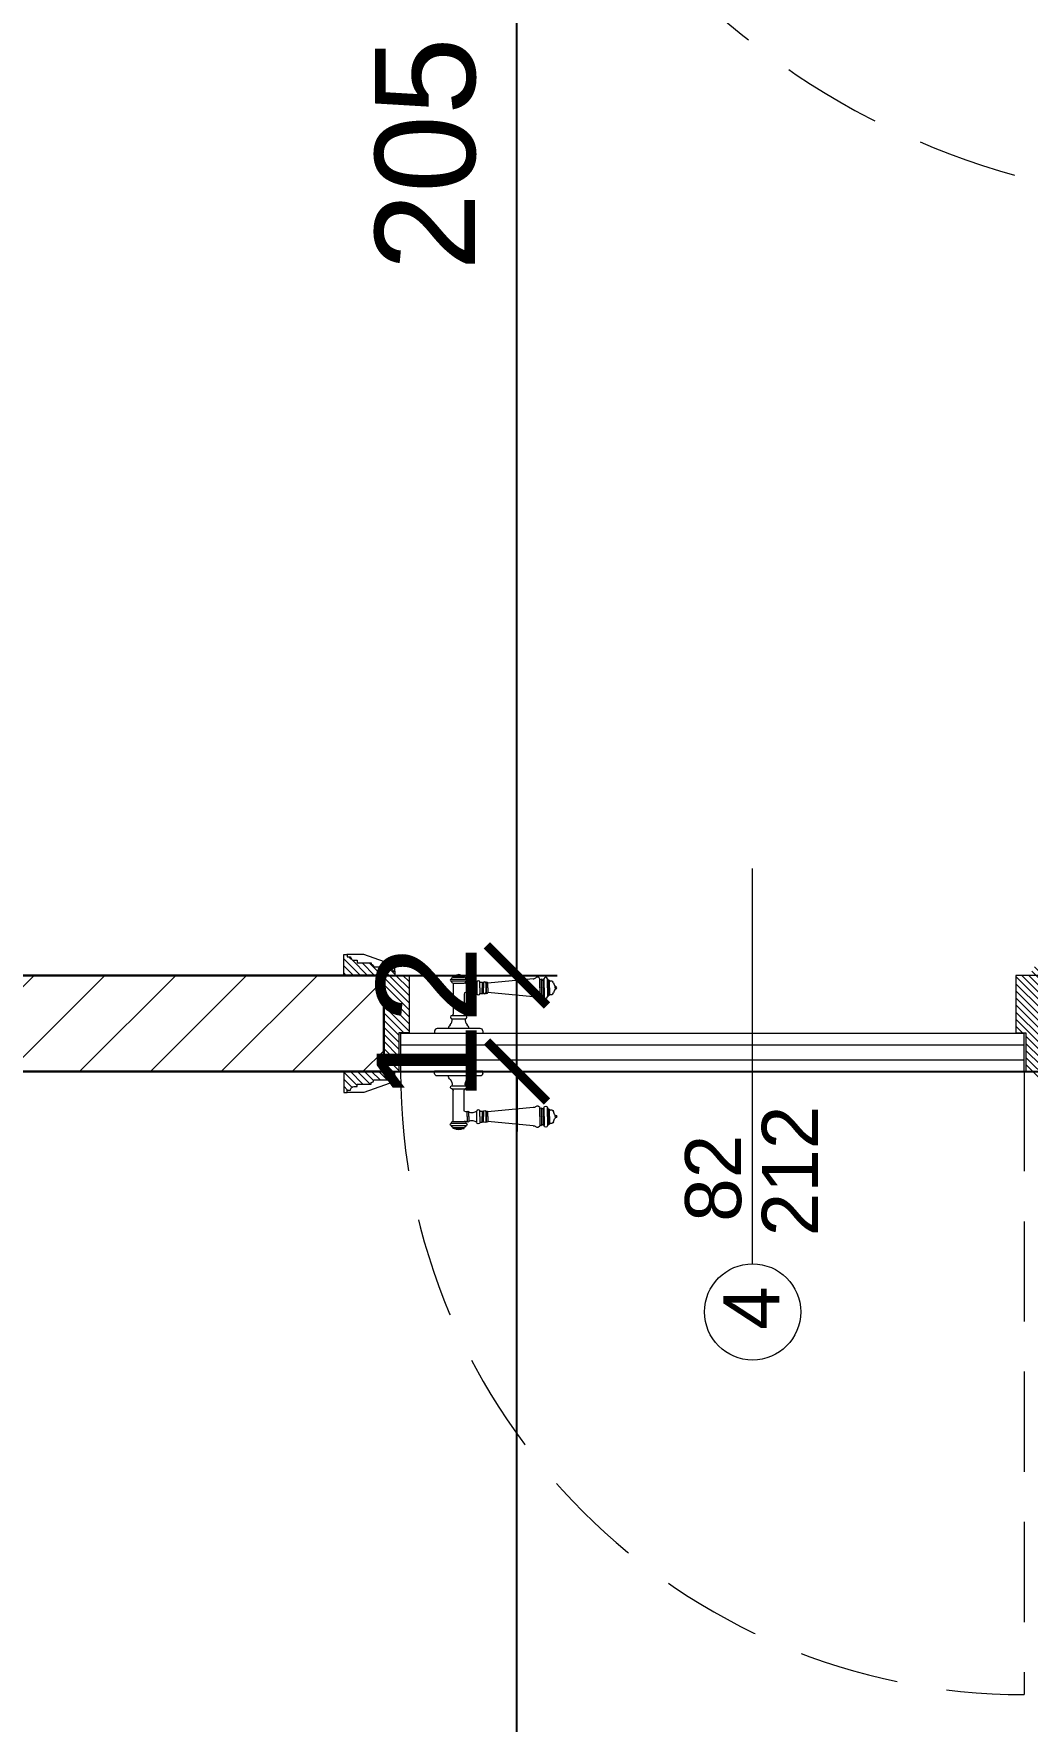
# Model space of a CAD drawing. Header units: centimetres. Extents: x 111832 to 117233, y -55119 to -48329.
# Drawn here: x 113323.7 to 113447.6, y -51585.4 to -51374.9 of the extents above; entities that cross this region are included whole.
import ezdxf

# ---------------------------------------------------------------- set-up
doc = ezdxf.new("R2010")
doc.units = ezdxf.units.CM
doc.header["$LTSCALE"] = 50
doc.header["$MEASUREMENT"] = 0
doc.linetypes.add('CACHE', pattern=[0.375, 0.25, -0.125])
doc.layers.get('0').update_dxf_attribs({"color": 8})
doc.layers.add('COTE 50ème', color=1, linetype='Continuous')
for name, color, linetype, lineweight in [('door', 44, 'Continuous', 5), ('MACONNERIE COUPE', 7, 'Continuous', 30), ('MACONNERIE HACHURE', 253, 'Continuous', 13)]:
    doc.layers.add(name, color=color, linetype=linetype, lineweight=lineweight)
doc.layers.add('FMULT', color=150, linetype='Continuous', plot=False)
doc.styles.add('GENERATED_STYLE_1', font='arial.ttf')
doc.styles.add('RS_TXT_50', font='arial.ttf', dxfattribs={"height": 12.5})
doc.dimstyles.new('RS_50CM_LINEAIRE', dxfattribs={"dimscale": 5, "dimtxt": 12.5, "dimasz": 1.5, "dimexe": 1, "dimexo": 2.5, "dimgap": 1, "dimtad": 1, "dimdec": 1, "dimrnd": 0.5, "dimdsep": 46, "dimtxsty": 'RS_TXT_50', "dimblk1": 'ARCHTICK', "dimblk2": 'ARCHTICK', "dimsah": 1, "dimcen": 2.5, "dimdle": 1, "dimclrt": 4, "dimadec": 0, "dimazin": 2, "dimtfac": 1, "dimtdec": 1, "dimtix": 1, "dimtmove": 2, "dimatfit": 3, "dimfxl": 1, "dimtolj": 1, "dimtzin": 0, "dimarcsym": 0})

# ---------------------------------------------------------------- blocks, each defined once
blk = doc.blocks.new('_ArchTick')
at = {"color": 0, "linetype": 'ByBlock', "const_width": 0.15}
blk.add_lwpolyline([(-0.5, -0.5), (0.5, 0.5)], dxfattribs=at)
blk = doc.blocks.new('*D927')
at = {"layer": 'COTE 50ème', "color": 0, "lineweight": -2, "ltscale": 0.5, "transparency": 16777216}
for p, q in [((112450.11, -50327.36), (112450.11, -52042.36)), ((113381.87, -50332.36), (112445.11, -50332.36)), ((112611.87, -52037.36), (112445.11, -52037.36))]:
    blk.add_line(p, q, dxfattribs=at)
at = {"layer": 'Defpoints', "color": 0, "ltscale": 0.5, "transparency": 16777216}
for p in [(113394.37, -50332.36), (112450.11, -52037.36), (112624.37, -52037.36)]:
    blk.add_point(p, dxfattribs=at)
at = {"layer": 'COTE 50ème', "color": 0, "lineweight": -2, "ltscale": 0.5, "transparency": 16777216, "xscale": 7.5, "yscale": 7.5, "zscale": 7.5}
for p, rotation in [((112450.11, -50332.36), 90), ((112450.11, -52037.36), 270)]:
    blk.add_blockref('_ArchTick', p, dxfattribs=dict(at, rotation=rotation))
at = {"layer": 'COTE 50ème', "color": 4, "ltscale": 0.5, "transparency": 16777216, "insert": (112438.72, -51184.86), "char_height": 12.5, "attachment_point": 5, "rotation": 90, "style": 'RS_TXT_50'}
blk.add_mtext('\\A1;1705', dxfattribs=at)
blk = doc.blocks.new('*D959')
at = {"layer": 'COTE 50ème', "color": 0, "lineweight": -2, "ltscale": 0.5, "transparency": 16777216}
for p, q in [((113383.98, -51791.36), (113383.98, -51499.36)), ((113362.97, -51504.36), (113388.98, -51504.36)), ((113393.87, -51786.36), (113378.98, -51786.36))]:
    blk.add_line(p, q, dxfattribs=at)
at = {"layer": 'Defpoints', "color": 0, "ltscale": 0.5, "transparency": 16777216}
for p in [(113350.47, -51504.36), (113383.98, -51504.36), (113406.37, -51786.36)]:
    blk.add_point(p, dxfattribs=at)
at = {"layer": 'COTE 50ème', "color": 0, "lineweight": -2, "ltscale": 0.5, "transparency": 16777216, "xscale": 7.5, "yscale": 7.5, "zscale": 7.5}
for p, rotation in [((113383.98, -51504.36), 90), ((113383.98, -51786.36), 270)]:
    blk.add_blockref('_ArchTick', p, dxfattribs=dict(at, rotation=rotation))
at = {"layer": 'COTE 50ème', "color": 4, "ltscale": 0.5, "transparency": 16777216, "insert": (113372.6, -51645.36), "char_height": 12.5, "attachment_point": 5, "rotation": 90, "style": 'RS_TXT_50'}
blk.add_mtext('\\A1;282', dxfattribs=at)
blk = doc.blocks.new('*D960')
at = {"layer": 'COTE 50ème', "color": 0, "lineweight": -2, "ltscale": 0.5, "transparency": 16777216}
for p, q in [((113383.98, -51492.36), (113383.98, -51484.86)), ((113363.51, -51492.36), (113388.98, -51492.36)), ((113383.98, -51504.36), (113383.98, -51492.36)), ((113362.97, -51504.36), (113388.98, -51504.36)), ((113383.98, -51504.36), (113383.98, -51511.86))]:
    blk.add_line(p, q, dxfattribs=at)
at = {"layer": 'Defpoints', "color": 0, "ltscale": 0.5, "transparency": 16777216}
for p in [(113351.01, -51492.36), (113383.98, -51492.36), (113350.47, -51504.36)]:
    blk.add_point(p, dxfattribs=at)
at = {"layer": 'COTE 50ème', "color": 0, "lineweight": -2, "ltscale": 0.5, "transparency": 16777216, "xscale": 7.5, "yscale": 7.5, "zscale": 7.5}
for p, rotation in [((113383.98, -51492.36), 270), ((113383.98, -51504.36), 90)]:
    blk.add_blockref('_ArchTick', p, dxfattribs=dict(at, rotation=rotation))
at = {"layer": 'COTE 50ème', "color": 4, "ltscale": 0.5, "transparency": 16777216, "insert": (113372.71, -51498.36), "char_height": 12.5, "attachment_point": 5, "rotation": 90, "style": 'RS_TXT_50'}
blk.add_mtext('\\A1;12', dxfattribs=at)
blk = doc.blocks.new('*D961')
at = {"layer": 'COTE 50ème', "color": 0, "lineweight": -2, "ltscale": 0.5, "transparency": 16777216}
for p, q in [((113383.98, -51497.36), (113383.98, -51282.36)), ((113363.51, -51287.36), (113388.98, -51287.36)), ((113363.51, -51492.36), (113388.98, -51492.36))]:
    blk.add_line(p, q, dxfattribs=at)
at = {"layer": 'Defpoints', "color": 0, "ltscale": 0.5, "transparency": 16777216}
for p in [(113351.01, -51287.36), (113383.98, -51287.36), (113351.01, -51492.36)]:
    blk.add_point(p, dxfattribs=at)
at = {"layer": 'COTE 50ème', "color": 0, "lineweight": -2, "ltscale": 0.5, "transparency": 16777216, "xscale": 7.5, "yscale": 7.5, "zscale": 7.5}
for p, rotation in [((113383.98, -51287.36), 90), ((113383.98, -51492.36), 270)]:
    blk.add_blockref('_ArchTick', p, dxfattribs=dict(at, rotation=rotation))
at = {"layer": 'COTE 50ème', "color": 4, "ltscale": 0.5, "transparency": 16777216, "insert": (113372.6, -51389.86), "char_height": 12.5, "attachment_point": 5, "rotation": 90, "style": 'RS_TXT_50'}
blk.add_mtext('\\A1;205', dxfattribs=at)
blk = doc.blocks.new('door900')
at = {"color": 0}
for p, q in [((-9.3, 67.7), (9.3, 67.7)), ((9.3, 65.2), (-9.3, 65.2)), ((-6.8, 71.5), (-6.8, 70.2)), ((-5.5, 71.5), (-6.8, 71.5)), ((-6.8, 70.2), (6.8, 70.2)), ((-5.5, 71.5), (5.5, 71.5)), ((5.5, 71.5), (6.8, 71.5)), ((6.8, 71.5), (6.8, 70.2)), ((22.5, 63.8), (22.5, 49.8)), ((26.5, 56.8), (26.5, 63.8)), ((26.5, 63.8), (29.1, 63.8)), ((26.5, 63.8), (29.1, 63.8)), ((29.1, 63.8), (29.1, 62.8)), ((92.8, 68.1), (36.2, 62.8)), ((101.2, 67.3), (103.2, 68)), ((101.2, 56.8), (101.2, 67.3)), ((103.2, 68), (103.2, 67.7)), ((103.2, 56.8), (103.2, 68)), ((106.5, 68), (105.5, 67.3)), ((105.5, 56.8), (105.5, 67.3)), ((106.5, 56.8), (106.5, 68)), ((110.7, 68), (111.8, 67.3)), ((110.7, 56.8), (110.7, 68)), ((111.8, 56.8), (111.8, 67.3)), ((111.8, 66.2), (113.3, 66.2)), ((113.3, 56.8), (113.3, 66.2)), ((-6.8, 62.7), (-6.8, 24)), ((-6.8, 62.7), (6.8, 62.7)), ((8.7, 62.7), (6.8, 62.7)), ((6.8, 49.1), (6.8, 24)), ((8.7, 50.9), (8.7, 50.9)), ((10.5, 56.8), (10.5, 62.5)), ((10.5, 56.8), (10.5, 51.1)), ((12.7, 56.8), (12.7, 62.5)), ((12.7, 56.8), (12.7, 51.1)), ((26.5, 56.8), (26.5, 49.8)), ((26.5, 49.8), (29.1, 49.8)), ((26.5, 49.8), (29.1, 49.8)), ((29.1, 62.8), (29.1, 56.8)), ((29.1, 50.8), (29.1, 56.8)), ((29.1, 50.8), (29.1, 49.8)), ((29.1, 49.8), (29.1, 49.8)), ((31.1, 62.8), (31.1, 56.8)), ((31.1, 50.8), (31.1, 56.8)), ((34.1, 56.8), (34.1, 62.8)), ((34.1, 62.8), (34.1, 56.8)), ((34.1, 50.8), (34.1, 56.8)), ((34.1, 56.8), (34.1, 50.8)), ((36.2, 56.8), (36.2, 62.8)), ((36.2, 56.8), (36.2, 50.8)), ((92.8, 45.5), (36.2, 50.8)), ((101.2, 56.8), (101.2, 46.3)), ((101.2, 46.3), (103.2, 45.7)), ((103.2, 56.8), (103.2, 46.3)), ((103.2, 45.9), (103.2, 45.7)), ((105.5, 56.8), (105.5, 46.3)), ((106.5, 45.7), (105.5, 46.3)), ((106.5, 56.8), (106.5, 45.7)), ((110.7, 56.8), (110.7, 45.7)), ((110.7, 45.7), (111.8, 46.3)), ((111.8, 56.8), (111.8, 46.3)), ((111.8, 47.5), (113.3, 47.5)), ((113.3, 56.8), (113.3, 47.5)), ((120.5, 56.8), (120.5, 58.6)), ((120.5, 56.8), (120.5, 55)), ((-8.3, 22.3), (8.3, 22.3)), ((-30, 3), (-30, 0)), ((30, 0), (-30, 0)), ((27, 6), (-27, 6)), ((-8.3, 18.3), (8.3, 18.3)), ((30, 3), (30, 0))]:
    blk.add_line(p, q, dxfattribs=at)
for centre, radius, start, end in [((-9.3, 66.5), 1.25, 90, 270), ((-6.8, 67.7), 2.51, 90.115, 179.885), ((-6.8, 65.2), 2.51, 180.115, 269.885), ((0, 64), 9.29, 53.4104, 126.5896), ((6.8, 67.7), 2.51, 0.115, 89.885), ((6.8, 65.2), 2.51, 270.115, 359.885), ((9.3, 66.5), 1.25, 270, 90), ((11.6, 62.5), 1.1, 0.0106, 179.9894), ((16.7, 70.5), 8.83, 243.5466, 311.3694), ((24.5, 63.7), 2.01, 4.1469, 175.8531), ((30.1, 62.8), 1.03, 0, 180.0014), ((32.6, 62.8), 1.48, 0, 180), ((35.2, 62.8), 1.03, 0, 180), ((93.1, 72.5), 4.4, 266.3976, 315.6468), ((98.3, 67.4), 2.89, 358.3861, 135.6468), ((104.3, 67.6), 1.15, 170.914, 348.1019), ((108.6, 68), 2.1, 0, 180), ((115.5, 62.5), 2.84, 13.4568, 140.4953), ((8.7, 49), 1.91, 88.7426, 178.1515), ((8.6, 64.9), 2.15, 272.7029, 297.6142), ((8.6, 48.8), 2.15, 62.3858, 87.2971), ((10, 62.5), 0.561, 3.7097, 127.9634), ((10, 51.1), 0.561, 232.0366, 356.2903), ((11.6, 51.1), 1.1, 180.0106, 359.9894), ((16.7, 43.2), 8.83, 48.6306, 116.4534), ((24.5, 50), 2.01, 184.1469, 355.8531), ((30.1, 50.8), 1.03, 179.9972, 0), ((32.6, 50.8), 1.48, 180, 0), ((32.6, 62.8), 1.48, 1.563306237032948e-10, 2.08440831604393e-10), ((35.2, 50.8), 1.03, 180, 0), ((93.1, 41.1), 4.4, 44.3532, 93.6024), ((98.3, 46.2), 2.89, 224.3532, 1.6139), ((104.3, 46.1), 1.15, 11.8981, 189.086), ((108.6, 45.7), 2.1, 180, 0), ((115.5, 51.2), 2.84, 219.5047, 346.5432), ((127.9, 65.2), 9.88, 191.9991, 221.6757), ((127.9, 48.5), 9.88, 138.3243, 168.0009), ((120.5, 56.8), 1.79, 0, 90), ((120.5, 56.8), 1.79, 270, 0), ((-8.3, 20.3), 2, 90, 270), ((-8.5, 24), 1.71, 275.059, 359.7825), ((8.5, 24), 1.71, 180.2175, 264.941), ((8.3, 20.3), 2, 270, 90), ((-27, 3), 3, 90, 180), ((-6.8, 6), 6, 130.5908, 180), ((-16.6, 16.6), 8.41, 314.3689, 12.0705), ((16.6, 16.6), 8.41, 167.9295, 225.6311), ((6.8, 6), 6, 0, 49.4092), ((27, 3), 3, 0, 90)]:
    blk.add_arc(centre, radius, start, end, dxfattribs=at)

msp = doc.modelspace()

# ---------------------------------------------------------------- hatches: boundary and pattern name
at = {"layer": 'door'}
h = msp.add_hatch(dxfattribs=at)
h.set_pattern_fill('ANSI31', color=256, scale=5, angle=1170)
h.set_pattern_definition([(135, (-56134.97024, -149024.7396), (-0.4419417382, -0.4419417382), [])])
h.paths.add_polyline_path([(113367.38, -51492.36), (113370.52, -51492.36), (113370.52, -51499.54), (113369.26, -51499.54), (113369.26, -51504.36), (113367.38, -51504.36)])
edge = h.paths.add_edge_path()
edge.add_line((113363.63, -51490.48), (113364.05, -51490.48))
edge.add_line((113364.05, -51490.48), (113364.05, -51490.79))
edge.add_line((113364.05, -51490.79), (113365.81, -51490.79))
edge.add_line((113365.81, -51490.79), (113365.81, -51491))
edge.add_arc((113365.81, -51491.31), 0.314, 360, 450, ccw=False)
edge.add_line((113366.12, -51491.31), (113368.22, -51491.31))
edge.add_line((113368.22, -51491.31), (113368.22, -51491.52))
edge.add_arc((113368.22, -51491.84), 0.314, 0, 90, ccw=False)
edge.add_line((113368.53, -51491.84), (113368.74, -51491.84))
edge.add_line((113368.74, -51491.84), (113368.74, -51492.36))
edge.add_line((113368.74, -51492.36), (113362.38, -51492.36))
edge.add_line((113362.38, -51492.36), (113362.38, -51489.74))
edge.add_line((113362.38, -51489.74), (113362.79, -51489.74))
edge.add_line((113362.79, -51489.74), (113362.79, -51490.06))
edge.add_line((113362.79, -51490.06), (113363.21, -51490.06))
edge.add_arc((113363.63, -51490.06), 0.419, 180, 270)
edge = h.paths.add_edge_path()
edge.add_line((113363.63, -51506.25), (113364.05, -51506.25))
edge.add_line((113364.05, -51506.25), (113364.05, -51505.93))
edge.add_line((113364.05, -51505.93), (113365.81, -51505.93))
edge.add_line((113365.81, -51505.93), (113365.81, -51505.72))
edge.add_arc((113365.81, -51505.41), 0.314, 270, 360)
edge.add_line((113366.12, -51505.41), (113368.22, -51505.41))
edge.add_line((113368.22, -51505.41), (113368.22, -51505.2))
edge.add_arc((113368.22, -51504.89), 0.314, 270, 360)
edge.add_line((113368.53, -51504.89), (113368.74, -51504.89))
edge.add_line((113368.74, -51504.89), (113368.74, -51504.36))
edge.add_line((113368.74, -51504.36), (113362.38, -51504.36))
edge.add_line((113362.38, -51504.36), (113362.38, -51506.98))
edge.add_line((113362.38, -51506.98), (113362.79, -51506.98))
edge.add_line((113362.79, -51506.98), (113362.79, -51506.67))
edge.add_line((113362.79, -51506.67), (113363.21, -51506.67))
edge.add_arc((113363.63, -51506.67), 0.419, 90, 180, ccw=False)
h = msp.add_hatch(dxfattribs=at)
h.set_pattern_fill('ANSI31', color=256, scale=5, angle=1170)
h.set_pattern_definition([(135, (-56134.97024, -149014.72775), (-0.4419417382, -0.4419417382), [])])
edge = h.paths.add_edge_path()
edge.add_line((113453.12, -51490.48), (113452.7, -51490.48))
edge.add_line((113452.7, -51490.48), (113452.7, -51490.79))
edge.add_line((113452.7, -51490.79), (113450.94, -51490.79))
edge.add_line((113450.94, -51490.79), (113450.94, -51491))
edge.add_arc((113450.94, -51491.31), 0.314, 450, 540)
edge.add_line((113450.62, -51491.31), (113448.53, -51491.31))
edge.add_line((113448.53, -51491.31), (113448.53, -51491.52))
edge.add_arc((113448.53, -51491.84), 0.314, 450, 540)
edge.add_line((113448.21, -51491.84), (113448.01, -51491.84))
edge.add_line((113448.01, -51491.84), (113448.01, -51492.36))
edge.add_line((113448.01, -51492.36), (113453.87, -51492.36))
edge.add_line((113453.87, -51492.36), (113453.87, -51489.74))
edge.add_line((113453.87, -51489.74), (113453.46, -51489.74))
edge.add_line((113453.46, -51489.74), (113453.46, -51490.06))
edge.add_line((113453.46, -51490.06), (113453.54, -51490.06))
edge.add_arc((113453.12, -51490.06), 0.419, 270, 360, ccw=False)
h.paths.add_polyline_path([(113449.37, -51492.36), (113446.22, -51492.36), (113446.22, -51499.54), (113447.48, -51499.54), (113447.48, -51504.36), (113449.37, -51504.36)])
edge = h.paths.add_edge_path()
edge.add_line((113453.12, -51506.25), (113452.7, -51506.25))
edge.add_line((113452.7, -51506.25), (113452.7, -51505.93))
edge.add_line((113452.7, -51505.93), (113450.94, -51505.93))
edge.add_line((113450.94, -51505.93), (113450.94, -51505.72))
edge.add_arc((113450.94, -51505.41), 0.314, 180, 270, ccw=False)
edge.add_line((113450.62, -51505.41), (113448.53, -51505.41))
edge.add_line((113448.53, -51505.41), (113448.53, -51505.2))
edge.add_arc((113448.53, -51504.89), 0.314, 180, 270, ccw=False)
edge.add_line((113448.21, -51504.89), (113448.01, -51504.89))
edge.add_line((113448.01, -51504.89), (113448.01, -51504.36))
edge.add_line((113448.01, -51504.36), (113453.87, -51504.36))
edge.add_line((113453.87, -51504.36), (113453.87, -51506.98))
edge.add_line((113453.87, -51506.98), (113453.46, -51506.98))
edge.add_line((113453.46, -51506.98), (113453.46, -51506.67))
edge.add_line((113453.46, -51506.67), (113453.54, -51506.67))
edge.add_arc((113453.12, -51506.67), 0.419, 360, 450)
h = msp.add_hatch(dxfattribs=at)
h.set_pattern_fill('ANSI31', color=256, scale=15, angle=675)
h.set_pattern_definition([(360, (-100182.4027, 44483.9754), (2e-15, 1.875), [])])
h.paths.add_polyline_path([(113447.27, -51499.6), (113369.47, -51499.6), (113369.47, -51504.31), (113447.27, -51504.31)])
at = {"layer": 'MACONNERIE HACHURE'}
h = msp.add_hatch(dxfattribs=at)
h.set_pattern_fill('ANSI31', color=256, scale=50, style=0)
h.set_pattern_definition([(45, (0, 5835.283), (-4.41941738, 4.41941738), [])])
h.paths.add_polyline_path([(114184.37, -50957.36), (114184.37, -50947.36), (114284.37, -50947.36), (114284.37, -50997.36), (114184.37, -50997.36), (114184.37, -50987.36), (114269.37, -50987.36), (114269.37, -50957.36)])
h.paths.add_polyline_path([(112729.37, -52037.36), (112649.37, -52037.36), (112649.37, -52012.36), (112729.37, -52012.36)])
h.paths.add_polyline_path([(114719.37, -52037.36), (114799.37, -52037.36), (114799.37, -52012.36), (114719.37, -52012.36)])
h.paths.add_polyline_path([(114799.37, -52012.36), (114824.37, -52012.36), (114824.37, -51972.36), (114799.37, -51972.36)])
h.paths.add_polyline_path([(114694.37, -51940.47), (114719.37, -51940.47), (114719.37, -51947.36), (114694.37, -51947.36)])
h.paths.add_polyline_path([(112729.37, -51940.47), (112754.37, -51940.47), (112754.37, -51947.36), (112729.37, -51947.36)])
h.paths.add_polyline_path([(113757.37, -50822.36), (113757.37, -50707.36), (113691.37, -50707.36), (113691.37, -50822.36), (113711.37, -50822.36), (113711.37, -50727.36), (113737.37, -50727.36), (113737.37, -50822.36)])
h.paths.add_polyline_path([(113459.37, -50332.36), (113394.37, -50332.36), (113394.37, -50472.36), (113419.37, -50472.36), (113419.37, -50357.36), (113459.37, -50357.36)])
h.paths.add_polyline_path([(113989.37, -50332.36), (114054.37, -50332.36), (114054.37, -50472.36), (114029.37, -50472.36), (114029.37, -50357.36), (113989.37, -50357.36)])
h.paths.add_polyline_path([(114459.37, -50960.36), (114354.37, -50960.36), (114354.37, -50985.36), (114459.37, -50985.36)])
h.paths.add_polyline_path([(112989.37, -50960.36), (113094.37, -50960.36), (113094.37, -50985.36), (112989.37, -50985.36)])
h.paths.add_polyline_path([(114719.37, -51192.47), (114694.37, -51192.47), (114694.37, -51207.36), (114719.37, -51207.36)])
h.paths.add_polyline_path([(112649.37, -50752.25), (112624.37, -50752.25), (112624.37, -50697.36), (112649.37, -50697.36)])
h.paths.add_polyline_path([(112649.37, -51007.36), (112624.37, -51007.36), (112624.37, -50937.36), (112649.37, -50937.36)])
h.paths.add_polyline_path([(112649.37, -51192.47), (112624.37, -51192.47), (112624.37, -51347.36), (112649.37, -51347.36)])
h.paths.add_polyline_path([(112649.37, -51592.36), (112624.37, -51592.36), (112624.37, -51552.36), (112649.37, -51552.36)])
h.paths.add_polyline_path([(114799.37, -50752.25), (114824.37, -50752.25), (114824.37, -50697.36), (114799.37, -50697.36)])
h.paths.add_polyline_path([(114799.37, -51007.36), (114824.37, -51007.36), (114824.37, -50937.36), (114799.37, -50937.36)])
h.paths.add_polyline_path([(114799.37, -51192.47), (114824.37, -51192.47), (114824.37, -51347.36), (114799.37, -51347.36)])
h.paths.add_polyline_path([(114799.37, -51600.36), (114824.37, -51600.36), (114824.37, -51552.36), (114799.37, -51552.36)])
h.paths.add_polyline_path([(112754.37, -51587.36), (112919.37, -51587.36), (112919.37, -51612.36), (112754.37, -51612.36)])
h.paths.add_polyline_path([(112979.37, -51587.36), (112982.4, -51587.36), (112982.4, -51612.36), (112979.37, -51612.36)])
h.paths.add_polyline_path([(113077.4, -51587.36), (113104.37, -51587.36), (113104.37, -51612.36), (113077.4, -51612.36)])
h.paths.add_polyline_path([(114469.37, -51587.36), (114466.34, -51587.36), (114466.34, -51612.36), (114469.37, -51612.36)])
h.paths.add_polyline_path([(114371.34, -51587.36), (114344.37, -51587.36), (114344.37, -51612.36), (114371.34, -51612.36)])
h.paths.add_polyline_path([(114004.37, -50960.36), (113989.37, -50960.36), (113989.37, -50985.36), (114004.37, -50985.36)])
h.paths.add_polyline_path([(112729.37, -51192.47), (112754.37, -51192.47), (112754.37, -51207.36), (112729.37, -51207.36)])
h.paths.add_polyline_path([(113189.37, -51417.36), (113177.37, -51417.36), (113177.37, -51587.44), (113164.37, -51587.36), (113164.37, -51612.36), (113189.37, -51612.36), (113189.37, -51504.36), (113199.37, -51504.36), (113199.37, -51492.36), (113189.37, -51492.36)])
h.paths.add_polyline_path([(113177.37, -51290.36), (113177.37, -51280.36), (113189.37, -51280.36), (113189.37, -51325.36), (113177.37, -51325.36), (113177.37, -51315.36), (112754.37, -51315.36), (112754.37, -51290.36)])
h.paths.add_polyline_path([(113444.37, -50960.36), (113459.37, -50960.36), (113459.37, -50985.36), (113444.37, -50985.36)])
h.paths.add_polyline_path([(113291.37, -51166.36), (113313.37, -51166.36), (113313.37, -51275.36), (113459.37, -51275.36), (113459.37, -51287.36), (113301.37, -51287.36), (113301.37, -51178.36), (113291.37, -51178.36)])
h.paths.add_polyline_path([(113177.37, -51188.36), (113189.37, -51188.36), (113189.37, -51178.36), (113199.37, -51178.36), (113199.37, -51166.36), (113189.37, -51166.36), (113189.37, -50997.36), (113264.77, -50997.36), (113264.77, -50987.36), (113179.37, -50987.36), (113179.37, -50957.36), (113264.77, -50957.36), (113264.77, -50947.36), (113164.37, -50947.36), (113164.37, -50987.36), (113177.37, -50987.36)])
h.paths.add_polyline_path([(113459.37, -51492.36), (113459.37, -51397.36), (113494.37, -51397.36), (113494.37, -51553.36), (113564.37, -51553.36), (113564.37, -51565.36), (113459.37, -51565.36), (113459.37, -51504.36), (113449.37, -51504.36), (113449.37, -51492.36)])
h.paths.add_polyline_path([(114454.37, -52012.36), (114694.37, -52012.36), (114694.37, -52037.36), (114454.37, -52037.36)])
h.paths.add_polyline_path([(114119.37, -51737.36), (114119.37, -51712.36), (114119.37, -51712.36), (114119.37, -51672.36), (114107.37, -51672.36), (114107.37, -51682.36), (114097.37, -51682.36), (114097.37, -51694.36), (114107.37, -51694.36), (114107.37, -51842.36), (113884.37, -51842.36), (113884.37, -51862.36), (114107.37, -51862.36), (114107.37, -51870.36), (114119.37, -51870.36)])
h.paths.add_polyline_path([(114694.37, -51012.36), (114719.37, -51012.36), (114719.37, -51032.36), (114694.37, -51032.36)])
h.paths.add_polyline_path([(113311.37, -51786.36), (113564.37, -51786.36), (113564.37, -51806.36), (113311.37, -51806.36), (113311.37, -51816.36), (113299.37, -51816.36), (113299.37, -51504.36), (113291.37, -51504.36), (113291.37, -51492.36), (113367.37, -51492.36), (113367.37, -51504.36), (113311.37, -51504.36)])
h.paths.add_polyline_path([(113454.37, -52012.36), (113311.37, -52012.36), (113311.37, -51898.36), (113299.37, -51898.36), (113299.37, -52012.36), (113274.37, -52012.36), (113274.37, -52037.36), (113454.37, -52037.36)])
h.paths.add_polyline_path([(113537.7, -51192.36), (113494.37, -51192.36), (113494.37, -51152.36), (113537.7, -51152.36)])
h.paths.add_polyline_path([(113704.37, -51192.36), (113664.37, -51192.36), (113664.37, -51152.36), (113704.37, -51152.36)])
h.paths.add_polyline_path([(113911.03, -51192.36), (113954.37, -51192.36), (113954.37, -51152.36), (113911.03, -51152.36)])
h.paths.add_polyline_path([(113744.37, -51192.36), (113784.37, -51192.36), (113784.37, -51152.36), (113744.37, -51152.36)])
h.paths.add_polyline_path([(113589.37, -52012.36), (113609.37, -52012.36), (113609.37, -52037.36), (113589.37, -52037.36)])
h.paths.add_polyline_path([(113977.37, -51565.36), (113977.37, -51694.36), (114015.37, -51694.36), (114015.37, -51682.36), (113989.37, -51682.36), (113989.37, -51534.5), (114107.37, -51534.5), (114107.37, -51590.36), (114119.37, -51590.36), (114119.37, -51522.36), (113989.37, -51522.5), (113989.37, -51397.36), (113954.37, -51397.36), (113954.37, -51553.36), (113884.37, -51553.36), (113884.37, -51565.36)])
h.paths.add_polyline_path([(112754.37, -52012.36), (112814.37, -52012.36), (112814.37, -52037.36), (112754.37, -52037.36)])
h.paths.add_polyline_path([(113709.37, -52012.36), (113859.37, -52012.36), (113859.37, -52037.36), (113709.37, -52037.36)])
h.paths.add_polyline_path([(113994.37, -52012.36), (114107.37, -52012.36), (114107.37, -51952.36), (114119.37, -51952.36), (114119.37, -52012.36), (114354.37, -52012.36), (114354.37, -52037.36), (113994.37, -52037.36)])
h.paths.add_polyline_path([(113589.37, -51532.36), (113589.37, -51482.36), (113674.37, -51482.36), (113674.37, -51462.36), (113564.37, -51462.36), (113564.37, -51532.36)])
h.paths.add_polyline_path([(113774.37, -51462.36), (113884.37, -51462.36), (113884.37, -51532.36), (113859.37, -51532.36), (113859.37, -51482.36), (113774.37, -51482.36)])

# ---------------------------------------------------------------- linework, layer by layer
at = {"layer": 'door'}
msp.add_line((113413.38, -51528.36), (113413.38, -51479.04), dxfattribs=at)
at = {"layer": 'door', "linetype": 'CACHE'}
msp.add_line((113447.27, -51504.31), (113447.27, -51582.11), dxfattribs=at)
at = {"layer": 'door'}
for points in [[(113363.63, -51490.48), (113364.05, -51490.48), (113364.05, -51490.79), (113365.81, -51490.79), (113365.81, -51491, -0.414214), (113366.12, -51491.31), (113368.22, -51491.31), (113368.22, -51491.52, -0.414214), (113368.53, -51491.84), (113368.74, -51491.84), (113368.74, -51492.36), (113362.38, -51492.36), (113362.38, -51489.74), (113362.79, -51489.74), (113362.79, -51490.06), (113363.21, -51490.06, 0.414214), (113363.63, -51490.48)], [(113363.63, -51506.25), (113364.05, -51506.25), (113364.05, -51505.93), (113365.81, -51505.93), (113365.81, -51505.72, 0.414214), (113366.12, -51505.41), (113368.22, -51505.41), (113368.22, -51505.2, 0.414214), (113368.53, -51504.89), (113368.74, -51504.89), (113368.74, -51504.36), (113362.38, -51504.36), (113362.38, -51506.98), (113362.79, -51506.98), (113362.79, -51506.67), (113363.21, -51506.67, -0.414214), (113363.63, -51506.25)]]:
    msp.add_lwpolyline(points, format="xyb", dxfattribs=at)
for points in [[(113368.74, -51491.84), (113368.74, -51491.11), (113364.88, -51489.74), (113362.79, -51489.74)], [(113367.38, -51492.36), (113370.52, -51492.36), (113370.52, -51499.54), (113369.26, -51499.54), (113369.26, -51504.36), (113367.38, -51504.36), (113367.38, -51492.36)], [(113449.37, -51492.36), (113446.22, -51492.36), (113446.22, -51499.54), (113447.48, -51499.54), (113447.48, -51504.36), (113449.37, -51504.36), (113449.37, -51492.36)], [(113447.27, -51499.6), (113369.47, -51499.6), (113369.47, -51504.31), (113447.27, -51504.31), (113447.27, -51499.6)], [(113368.74, -51504.89), (113368.74, -51505.62), (113364.88, -51506.98), (113362.79, -51506.98)]]:
    msp.add_lwpolyline(points, dxfattribs=at)
msp.add_circle((113413.38, -51534.36), 6, dxfattribs=at)
at = {"layer": 'door', "linetype": 'CACHE'}
for centre, radius, start, end in [((113472, -51300.42), 95.68, 179.4244, 262.4456), ((113447.27, -51504.31), 77.8, 180, 270)]:
    msp.add_arc(centre, radius, start, end, dxfattribs=at)
at = {"layer": 'FMULT', "ltscale": 0.5}
msp.add_lwpolyline([(113311.37, -51504.36), (113459.37, -51504.36), (113459.37, -51565.36), (113564.38, -51565.38), (113564.37, -51784.86), (113311.37, -51784.86)], close=True, dxfattribs=at)
at = {"layer": 'MACONNERIE COUPE'}
msp.add_lwpolyline([(113311.37, -51786.36), (113564.37, -51786.36), (113564.37, -51806.36), (113311.37, -51806.36), (113311.37, -51816.36), (113299.37, -51816.36), (113299.37, -51504.36), (113291.37, -51504.36), (113291.37, -51492.36), (113367.37, -51492.36), (113367.37, -51504.36), (113311.37, -51504.36)], close=True, dxfattribs=at)

# ---------------------------------------------------------------- block references
at = {"layer": 'door', "xscale": 0.1, "yscale": 0.1, "zscale": 0.1}
msp.add_blockref('door900', (113376.71, -51499.6), dxfattribs=at)
at = {"layer": 'door', "xscale": -0.1, "yscale": 0.1, "zscale": 0.1, "rotation": 180}
msp.add_blockref('door900', (113376.71, -51504.31), dxfattribs=at)

# ---------------------------------------------------------------- texts
at = {"layer": 'door', "char_height": 7, "rotation": 90, "style": 'GENERATED_STYLE_1'}
for s, insert, attachment_point in [('\\A1;\\pt0;212', (113414.53, -51524.93), 1), ('\\A1;\\pt0;82', (113404.95, -51523.12), 1), ('\\A1;\\pt0;4', (113416.71, -51536.59), 7)]:
    msp.add_mtext(s, dxfattribs=dict(at, insert=insert, attachment_point=attachment_point))

# ---------------------------------------------------------------- dimensions: what is measured, and where the dimension line sits
at = {"layer": 'COTE 50ème', "ltscale": 0.5}
for base, p1, p2, picture, middle in [((112450.11, -52037.36), (113394.37, -50332.36), (112624.37, -52037.36), '*D927', (112438.72, -51184.86)), ((113383.98, -51287.36), (113351.01, -51492.36), (113351.01, -51287.36), '*D961', (113372.6, -51389.86)), ((113383.98, -51492.36), (113350.47, -51504.36), (113351.01, -51492.36), '*D960', (113372.71, -51498.36)), ((113383.98, -51504.36), (113406.37, -51786.36), (113350.47, -51504.36), '*D959', (113372.6, -51645.36))]:
    dim = msp.add_linear_dim(base=base, p1=p1, p2=p2, angle=90, dimstyle='RS_50CM_LINEAIRE', dxfattribs=at)
    dim.commit()
    dim.dimension.update_dxf_attribs({"geometry": picture, "text_midpoint": middle})

doc.saveas('drawing.dxf')
